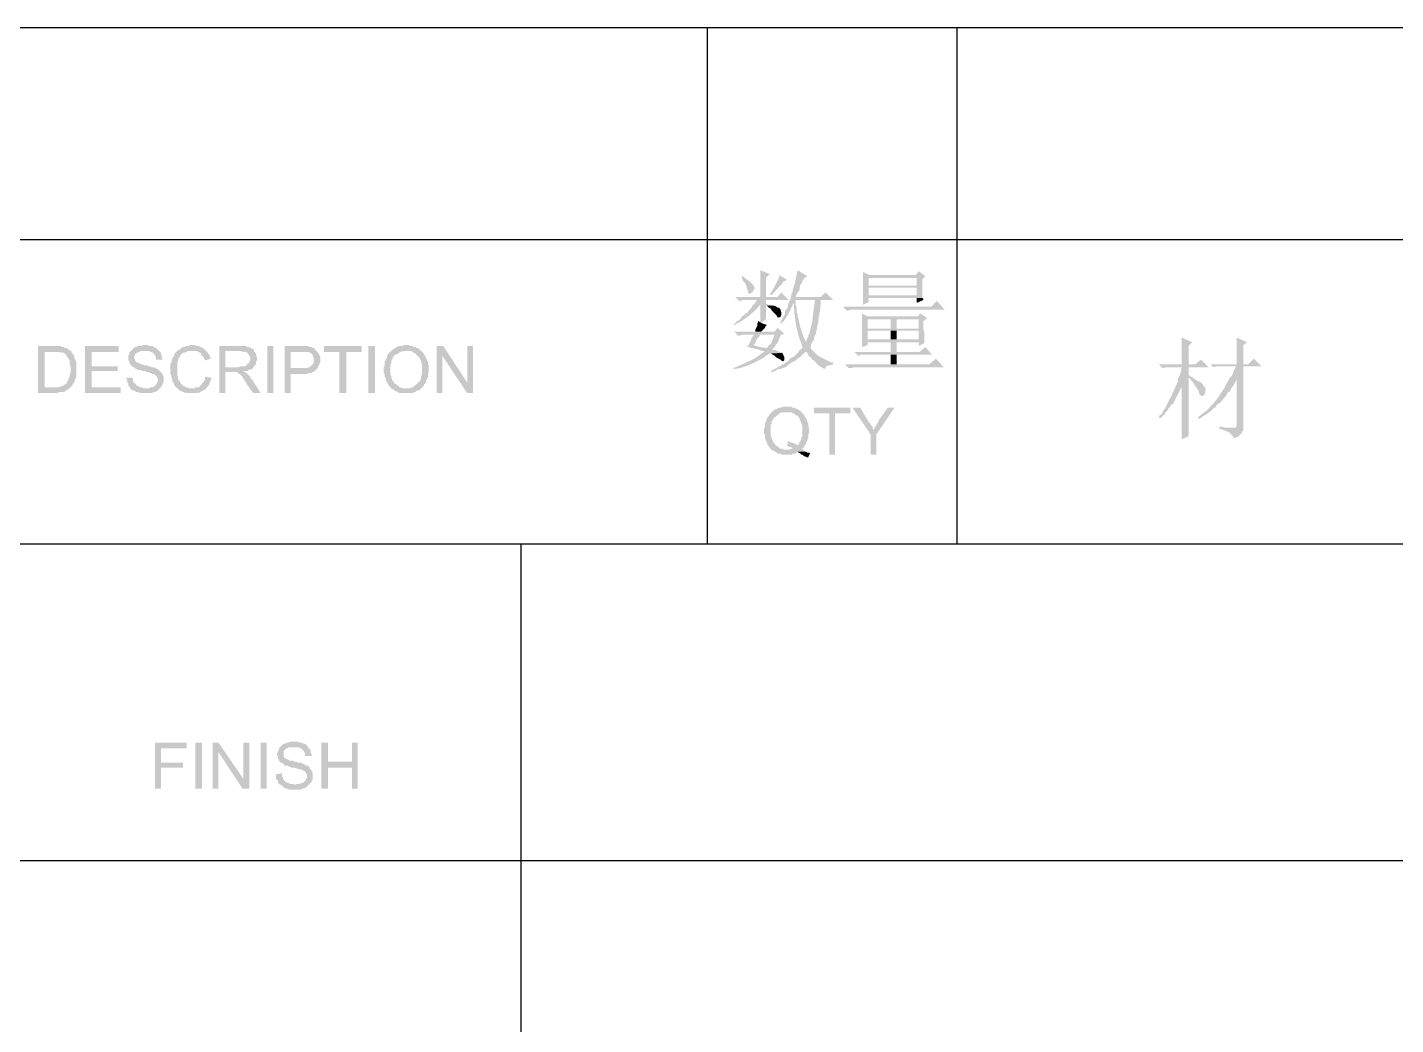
# Model space of a CAD drawing. Extents: x -5608 to -3197, y -2048 to 96.
# Drawn here: x -3772.9 to -3684.9, y -1229.4 to -1165.2 of the extents above; entities that cross this region are included whole.
import ezdxf

# ---------------------------------------------------------------- set-up
doc = ezdxf.new("R2010")
doc.units = 0
doc.header["$LTSCALE"] = 25.4
doc.header["$MEASUREMENT"] = 0
doc.layers.add('7文字层', color=3, linetype='CONTINUOUS')

msp = doc.modelspace()

# ---------------------------------------------------------------- hatches: boundary and pattern name
at = {"layer": '7文字层'}
h = msp.add_hatch(color=3, dxfattribs=at)
h.dxf.hatch_style = 2
h.paths.add_polyline_path([(-3726.868, -1181.24), (-3726.991, -1181.302), (-3726.929, -1181.363), (-3726.868, -1181.549), (-3726.744, -1181.672), (-3726.62, -1181.919), (-3726.62, -1182.043), (-3726.559, -1182.166), (-3726.559, -1182.228), (-3726.497, -1182.352), (-3726.435, -1182.413), (-3726.373, -1182.352), (-3726.25, -1182.29), (-3726.126, -1182.043), (-3726.126, -1181.919), (-3726.4, -1181.611), (-3726.744, -1181.363)])
h = msp.add_hatch(color=3, dxfattribs=at)
h.dxf.hatch_style = 2
h.paths.add_polyline_path([(-3725.756, -1180.869), (-3725.756, -1182.599), (-3725.385, -1182.599), (-3725.385, -1181.363), (-3725.138, -1181.116)])
h = msp.add_hatch(color=3, dxfattribs=at)
h.dxf.hatch_style = 2
h.paths.add_polyline_path([(-3724.521, -1181.178), (-3724.521, -1181.302), (-3724.706, -1181.672), (-3724.806, -1181.876), (-3724.901, -1182.051), (-3725.007, -1182.222), (-3725.138, -1182.413), (-3725.015, -1182.475), (-3724.769, -1182.194), (-3724.521, -1181.919), (-3724.401, -1181.805), (-3724.338, -1181.729), (-3724.311, -1181.681), (-3724.301, -1181.65), (-3724.25, -1181.597), (-3724.17, -1181.555), (-3724.027, -1181.487)])
h = msp.add_hatch(color=3, dxfattribs=at)
h.dxf.hatch_style = 2
h.paths.add_polyline_path([(-3723.347, -1180.869), (-3723.444, -1181.299), (-3723.533, -1181.734), (-3723.656, -1182.104), (-3723.656, -1182.228), (-3723.718, -1182.352), (-3723.78, -1182.537), (-3723.78, -1182.66), (-3723.471, -1182.599), (-3723.409, -1182.413), (-3723.285, -1182.228), (-3723.224, -1182.104), (-3723.224, -1181.981), (-3723.162, -1181.796), (-3723.1, -1181.734), (-3723.038, -1181.61), (-3723.038, -1181.549), (-3722.977, -1181.487), (-3722.915, -1181.363), (-3722.791, -1181.302), (-3722.73, -1181.24)])
h = msp.add_hatch(color=3, dxfattribs=at)
h.dxf.hatch_style = 2
h.paths.add_polyline_path([(-3719.148, -1180.993), (-3719.148, -1181.302), (-3715.689, -1181.363), (-3715.689, -1181.857), (-3718.777, -1181.857), (-3719.148, -1181.919), (-3719.148, -1183.093), (-3718.777, -1182.907), (-3718.777, -1182.66), (-3715.318, -1182.66), (-3715.318, -1182.537), (-3718.777, -1182.475), (-3718.777, -1181.981), (-3715.318, -1181.981), (-3715.318, -1181.425), (-3715.133, -1181.24), (-3718.715, -1181.178)])
h = msp.add_hatch(color=3, dxfattribs=at)
h.dxf.hatch_style = 2
h.paths.add_polyline_path([(-3719.148, -1181.302), (-3719.148, -1181.919), (-3718.777, -1181.857), (-3718.777, -1181.363), (-3715.689, -1181.363)])
h = msp.add_hatch(color=3, dxfattribs=at)
h.dxf.hatch_style = 2
h.paths.add_polyline_path([(-3715.566, -1180.931), (-3715.751, -1181.178), (-3718.715, -1181.178), (-3715.133, -1181.24)])
h = msp.add_hatch(color=3, dxfattribs=at)
h.dxf.hatch_style = 2
h.paths.add_polyline_path([(-3724.397, -1182.29), (-3724.644, -1182.599), (-3727.362, -1182.599), (-3727.115, -1182.846), (-3727.053, -1182.846), (-3726.868, -1182.784), (-3726.744, -1182.784), (-3723.903, -1182.784)])
h = msp.add_hatch(color=3, dxfattribs=at)
h.dxf.hatch_style = 2
h.paths.add_polyline_path([(-3721.556, -1182.29), (-3721.865, -1182.599), (-3723.471, -1182.599), (-3723.78, -1182.66), (-3723.903, -1182.907), (-3723.965, -1183.093), (-3723.965, -1183.216), (-3724.027, -1183.34), (-3724.088, -1183.401), (-3724.15, -1183.525), (-3724.15, -1183.648), (-3724.212, -1183.772), (-3724.306, -1183.926), (-3724.354, -1184.006), (-3724.393, -1184.092), (-3724.459, -1184.266), (-3724.397, -1184.328), (-3724.397, -1184.266), (-3724.279, -1184.183), (-3724.165, -1184.05), (-3724.054, -1183.88), (-3723.949, -1183.687), (-3723.849, -1183.485), (-3723.757, -1183.289), (-3723.671, -1183.112), (-3723.594, -1182.969), (-3723.471, -1182.969), (-3723.471, -1182.784), (-3721.062, -1182.784)])
h = msp.add_hatch(color=3, dxfattribs=at)
h.dxf.hatch_style = 2
h.paths.add_polyline_path([(-3715.318, -1181.981), (-3715.689, -1181.981), (-3715.689, -1182.475), (-3718.777, -1182.475), (-3715.318, -1182.537), (-3715.318, -1182.166)])
h = msp.add_hatch(color=3, dxfattribs=at)
h.dxf.hatch_style = 2
h.paths.add_polyline_path([(-3725.385, -1182.784), (-3725.941, -1182.784), (-3726.003, -1182.846), (-3726.065, -1182.969), (-3726.25, -1183.154), (-3726.312, -1183.278), (-3726.497, -1183.463), (-3726.559, -1183.587), (-3726.682, -1183.648), (-3726.806, -1183.772), (-3726.929, -1183.834), (-3726.991, -1183.957), (-3727.115, -1184.081), (-3727.238, -1184.143), (-3727.362, -1184.266), (-3727.485, -1184.328), (-3727.423, -1184.39), (-3726.972, -1184.151), (-3726.506, -1183.827), (-3726.081, -1183.46), (-3725.756, -1183.093), (-3725.2, -1183.093), (-3725.385, -1183.031)])
h = msp.add_hatch(color=3, dxfattribs=at)
h.dxf.hatch_style = 2
h.paths.add_polyline_path([(-3725.2, -1183.093), (-3725.756, -1183.093), (-3725.756, -1184.204), (-3725.694, -1184.266), (-3725.385, -1184.019), (-3725.385, -1183.154), (-3724.829, -1183.154), (-3725.015, -1183.093)])
h = msp.add_hatch(color=3, dxfattribs=at)
h.dxf.hatch_style = 2
h.paths.add_polyline_path([(-3724.829, -1183.154), (-3725.385, -1183.154), (-3725.324, -1183.154), (-3725.2, -1183.278), (-3725.076, -1183.34), (-3725.015, -1183.463), (-3724.706, -1183.772), (-3724.644, -1183.896), (-3724.459, -1183.896), (-3724.395, -1183.743), (-3724.396, -1183.582), (-3724.444, -1183.423), (-3724.521, -1183.278), (-3724.644, -1183.278), (-3724.706, -1183.216)])
h = msp.add_hatch(color=3, dxfattribs=at)
h.dxf.hatch_style = 2
h.paths.add_polyline_path([(-3723.471, -1182.969), (-3723.594, -1182.969), (-3723.554, -1183.691), (-3723.444, -1184.42), (-3723.271, -1185.133), (-3723.038, -1185.81), (-3723.1, -1185.934), (-3723.224, -1185.995), (-3723.285, -1186.119), (-3723.409, -1186.242), (-3723.515, -1186.358), (-3723.604, -1186.431), (-3723.678, -1186.473), (-3723.74, -1186.498), (-3723.791, -1186.517), (-3723.834, -1186.545), (-3723.87, -1186.593), (-3723.903, -1186.675), (-3724.173, -1186.85), (-3724.481, -1187.037), (-3724.794, -1187.212), (-3725.076, -1187.354), (-3725.015, -1187.416), (-3724.953, -1187.416), (-3724.582, -1187.231), (-3724.459, -1187.231), (-3724.335, -1187.169), (-3724.15, -1187.107), (-3724.027, -1187.045), (-3723.903, -1186.922), (-3723.78, -1186.86), (-3723.718, -1186.798), (-3723.471, -1186.675), (-3723.347, -1186.551), (-3723.224, -1186.489), (-3722.915, -1186.181), (-3722.791, -1186.119), (-3722.359, -1186.057), (-3722.483, -1185.934), (-3722.544, -1185.81), (-3722.483, -1185.748), (-3722.483, -1185.625), (-3722.421, -1185.501), (-3722.791, -1185.501), (-3722.934, -1185.246), (-3723.036, -1184.966), (-3723.123, -1184.676), (-3723.224, -1184.39), (-3723.224, -1184.266), (-3723.285, -1184.143), (-3723.285, -1184.019), (-3723.347, -1183.834), (-3723.347, -1183.71), (-3723.409, -1183.587), (-3723.409, -1183.278), (-3723.471, -1183.093)])
h = msp.add_hatch(color=3, dxfattribs=at)
h.dxf.hatch_style = 2
h.paths.add_polyline_path([(-3721.865, -1182.784), (-3722.236, -1182.784), (-3722.421, -1184.266), (-3722.507, -1184.61), (-3722.606, -1184.945), (-3722.668, -1185.069), (-3722.668, -1185.192), (-3722.73, -1185.254), (-3722.791, -1185.378), (-3722.791, -1185.501), (-3722.421, -1185.501), (-3722.359, -1185.44), (-3722.297, -1185.316), (-3722.297, -1185.192), (-3722.174, -1184.945), (-3722.174, -1184.822), (-3722.112, -1184.698), (-3722.112, -1184.575), (-3722.017, -1184.21), (-3721.989, -1183.834), (-3721.892, -1183.407), (-3721.865, -1182.969)])
h = msp.add_hatch(color=3, dxfattribs=at)
h.dxf.hatch_style = 2
h.paths.add_polyline_path([(-3714.392, -1182.846), (-3714.763, -1183.216), (-3720.445, -1183.216), (-3720.197, -1183.463), (-3720.074, -1183.463), (-3719.95, -1183.401), (-3713.898, -1183.401)])
h = msp.add_hatch(color=3, dxfattribs=at)
h.dxf.hatch_style = 2
h.paths.add_polyline_path([(-3715.318, -1182.66), (-3715.689, -1182.66), (-3715.689, -1182.969), (-3715.257, -1182.784), (-3715.257, -1182.722)])
h = msp.add_hatch(color=3, dxfattribs=at)
h.dxf.hatch_style = 2
h.paths.add_polyline_path([(-3725.879, -1184.143), (-3725.941, -1184.328), (-3725.941, -1184.451), (-3726.065, -1184.698), (-3726.065, -1184.822), (-3725.694, -1184.822), (-3725.447, -1184.575), (-3725.385, -1184.451), (-3725.324, -1184.39), (-3725.694, -1184.266), (-3725.756, -1184.204)])
h = msp.add_hatch(color=3, dxfattribs=at)
h.dxf.hatch_style = 2
h.paths.add_polyline_path([(-3719.209, -1183.648), (-3719.209, -1183.957), (-3717.357, -1184.019), (-3715.566, -1184.019), (-3715.566, -1184.637), (-3716.986, -1184.637), (-3715.257, -1184.698), (-3715.257, -1184.143), (-3715.01, -1183.957), (-3718.839, -1183.834)])
h = msp.add_hatch(color=3, dxfattribs=at)
h.dxf.hatch_style = 2
h.paths.add_polyline_path([(-3719.209, -1183.957), (-3719.209, -1184.698), (-3715.566, -1184.76), (-3715.566, -1185.316), (-3718.839, -1185.316), (-3715.195, -1185.378), (-3715.195, -1184.884), (-3715.257, -1184.698), (-3716.986, -1184.637), (-3718.839, -1184.637), (-3718.839, -1184.019), (-3717.357, -1184.019)])
h = msp.add_hatch(color=3, dxfattribs=at)
h.dxf.hatch_style = 2
h.paths.add_polyline_path([(-3715.442, -1183.648), (-3715.627, -1183.834), (-3718.839, -1183.834), (-3715.01, -1183.957)])
h = msp.add_hatch(color=3, dxfattribs=at)
h.dxf.hatch_style = 2
h.paths.add_polyline_path([(-3717.357, -1184.019), (-3717.357, -1184.637), (-3718.839, -1184.637), (-3716.986, -1184.637), (-3716.986, -1184.019), (-3715.566, -1184.019)])
h = msp.add_hatch(color=3, dxfattribs=at)
h.dxf.hatch_style = 2
h.paths.add_polyline_path([(-3724.212, -1184.945), (-3724.829, -1185.007), (-3724.891, -1185.192), (-3724.953, -1185.316), (-3725.015, -1185.501), (-3725.076, -1185.625), (-3725.2, -1185.687), (-3725.262, -1185.81), (-3725.324, -1185.872), (-3726.065, -1185.934), (-3725.941, -1185.934), (-3725.818, -1185.995), (-3725.632, -1186.057), (-3725.509, -1186.057), (-3725.509, -1186.119), (-3725.719, -1186.267), (-3725.923, -1186.421), (-3726.136, -1186.564), (-3726.373, -1186.675), (-3726.926, -1186.931), (-3727.485, -1187.169), (-3727.485, -1187.231), (-3727.213, -1187.193), (-3726.857, -1187.1), (-3726.505, -1186.981), (-3726.25, -1186.86), (-3725.632, -1186.551), (-3725.509, -1186.489), (-3725.385, -1186.366), (-3725.262, -1186.304), (-3725.2, -1186.242), (-3724.335, -1186.181), (-3724.397, -1186.181), (-3724.644, -1186.057), (-3724.768, -1185.995), (-3724.953, -1185.995), (-3724.953, -1185.934), (-3724.829, -1185.81), (-3724.768, -1185.687), (-3724.644, -1185.563), (-3724.582, -1185.44), (-3724.459, -1185.069)])
h = msp.add_hatch(color=3, dxfattribs=at)
h.dxf.hatch_style = 2
h.paths.add_polyline_path([(-3724.644, -1184.575), (-3724.829, -1184.822), (-3727.423, -1184.822), (-3727.176, -1185.069), (-3727.053, -1185.069), (-3726.929, -1185.007), (-3726.682, -1185.007), (-3726.062, -1185.006), (-3725.438, -1185.015), (-3724.819, -1185.005), (-3724.212, -1184.945)])
h = msp.add_hatch(color=3, dxfattribs=at)
h.dxf.hatch_style = 2
h.paths.add_polyline_path([(-3725.756, -1185.007), (-3726.126, -1185.007), (-3726.188, -1185.069), (-3726.312, -1185.254), (-3726.373, -1185.44), (-3726.497, -1185.687), (-3726.62, -1185.81), (-3726.497, -1185.81), (-3726.312, -1185.872), (-3726.188, -1185.872), (-3726.065, -1185.934), (-3725.324, -1185.872), (-3725.763, -1185.809), (-3726.188, -1185.687), (-3726.126, -1185.625), (-3725.941, -1185.254), (-3725.818, -1185.131)])
h = msp.add_hatch(color=3, dxfattribs=at)
h.dxf.hatch_style = 2
h.paths.add_polyline_path([(-3719.209, -1184.698), (-3719.209, -1185.81), (-3718.839, -1185.687), (-3718.839, -1185.501), (-3717.357, -1185.501), (-3715.195, -1185.44), (-3715.195, -1185.378), (-3718.839, -1185.316), (-3718.839, -1184.76), (-3715.566, -1184.76)])
h = msp.add_hatch(color=3, dxfattribs=at)
h.dxf.hatch_style = 2
h.paths.add_polyline_path([(-3716.986, -1185.316), (-3716.986, -1184.76), (-3717.357, -1184.76), (-3717.357, -1185.316)])
h = msp.add_hatch(color=3, dxfattribs=at)
h.dxf.hatch_style = 2
h.paths.add_polyline_path([(-3771.149, -1185.748), (-3772.199, -1185.748), (-3772.199, -1188.775), (-3770.964, -1188.775), (-3770.84, -1188.713), (-3770.593, -1188.713), (-3770.47, -1188.651), (-3770.408, -1188.651), (-3770.284, -1188.527), (-3770.223, -1188.527), (-3770.099, -1188.404), (-3771.767, -1188.404), (-3771.767, -1186.119), (-3771.149, -1186.119), (-3770.099, -1186.057), (-3770.161, -1185.995), (-3770.223, -1185.995), (-3770.346, -1185.872), (-3770.47, -1185.872), (-3770.531, -1185.81), (-3770.655, -1185.81), (-3770.717, -1185.748), (-3771.026, -1185.748)])
h = msp.add_hatch(color=3, dxfattribs=at)
h.dxf.hatch_style = 2
h.paths.add_polyline_path([(-3767.011, -1185.748), (-3769.173, -1185.748), (-3769.173, -1188.775), (-3766.888, -1188.775), (-3766.888, -1188.404), (-3768.74, -1188.404), (-3768.74, -1187.354), (-3767.073, -1187.354), (-3767.073, -1187.045), (-3768.74, -1187.045), (-3768.74, -1186.119), (-3767.011, -1186.119)])
h = msp.add_hatch(color=3, dxfattribs=at)
h.dxf.hatch_style = 2
h.paths.add_polyline_path([(-3765.344, -1185.687), (-3765.467, -1185.687), (-3765.591, -1185.748), (-3765.776, -1185.748), (-3765.9, -1185.81), (-3765.961, -1185.81), (-3766.332, -1186.181), (-3766.332, -1186.304), (-3766.394, -1186.366), (-3766.394, -1186.675), (-3766.332, -1186.736), (-3766.332, -1186.798), (-3766.27, -1186.922), (-3766.085, -1187.107), (-3766.023, -1187.107), (-3765.9, -1187.231), (-3765.838, -1187.231), (-3765.776, -1187.292), (-3765.591, -1187.292), (-3765.467, -1187.354), (-3765.282, -1187.354), (-3765.22, -1187.416), (-3765.097, -1187.416), (-3765.035, -1187.478), (-3764.911, -1187.478), (-3764.85, -1187.539), (-3764.788, -1187.539), (-3764.664, -1187.601), (-3764.541, -1187.725), (-3764.541, -1187.786), (-3764.479, -1187.848), (-3764.479, -1188.033), (-3764.541, -1188.095), (-3764.603, -1188.219), (-3764.726, -1188.342), (-3764.85, -1188.404), (-3764.973, -1188.404), (-3765.035, -1188.466), (-3766.27, -1188.466), (-3766.147, -1188.589), (-3766.023, -1188.589), (-3765.9, -1188.713), (-3765.714, -1188.713), (-3765.652, -1188.775), (-3764.85, -1188.775), (-3764.788, -1188.713), (-3764.664, -1188.713), (-3764.603, -1188.651), (-3764.541, -1188.651), (-3764.426, -1188.537), (-3764.312, -1188.422), (-3764.219, -1188.298), (-3764.17, -1188.157), (-3764.108, -1188.095), (-3764.108, -1187.725), (-3764.17, -1187.601), (-3764.17, -1187.539), (-3764.479, -1187.231), (-3764.541, -1187.231), (-3764.603, -1187.169), (-3764.664, -1187.169), (-3764.726, -1187.107), (-3764.911, -1187.107), (-3764.973, -1187.045), (-3765.097, -1187.045), (-3765.158, -1186.983), (-3765.344, -1186.983), (-3765.467, -1186.922), (-3765.591, -1186.922), (-3765.652, -1186.86), (-3765.714, -1186.86), (-3765.776, -1186.798), (-3765.9, -1186.798), (-3765.9, -1186.736), (-3765.961, -1186.675), (-3765.961, -1186.613), (-3766.023, -1186.489), (-3766.023, -1186.428), (-3765.961, -1186.366), (-3765.961, -1186.304), (-3765.838, -1186.181), (-3765.776, -1186.181), (-3765.714, -1186.119), (-3765.652, -1186.119), (-3765.591, -1186.057), (-3764.417, -1186.057), (-3764.507, -1185.961), (-3764.566, -1185.905), (-3764.602, -1185.88), (-3764.64, -1185.874), (-3764.683, -1185.854), (-3764.726, -1185.81), (-3764.85, -1185.748), (-3765.035, -1185.748), (-3765.158, -1185.687), (-3765.22, -1185.687)])
h = msp.add_hatch(color=3, dxfattribs=at)
h.dxf.hatch_style = 2
h.paths.add_polyline_path([(-3762.256, -1185.687), (-3762.441, -1185.687), (-3762.503, -1185.748), (-3762.688, -1185.748), (-3762.75, -1185.81), (-3762.873, -1185.81), (-3762.935, -1185.872), (-3762.997, -1185.872), (-3763.12, -1185.995), (-3763.182, -1185.995), (-3763.429, -1186.242), (-3763.429, -1186.366), (-3763.579, -1186.559), (-3763.614, -1186.798), (-3763.676, -1186.86), (-3763.676, -1187.539), (-3763.614, -1187.663), (-3763.614, -1187.786), (-3763.553, -1187.91), (-3763.553, -1188.033), (-3763.491, -1188.095), (-3763.429, -1188.219), (-3763.429, -1188.28), (-3763.182, -1188.527), (-3762.317, -1188.466), (-3762.503, -1188.466), (-3762.565, -1188.404), (-3762.688, -1188.404), (-3762.75, -1188.342), (-3762.812, -1188.342), (-3763.059, -1188.095), (-3763.059, -1188.033), (-3763.182, -1187.91), (-3763.182, -1187.725), (-3763.244, -1187.663), (-3763.244, -1187.169), (-3763.244, -1186.798), (-3763.182, -1186.736), (-3763.182, -1186.613), (-3763.12, -1186.489), (-3763.059, -1186.428), (-3763.059, -1186.366), (-3762.873, -1186.181), (-3762.75, -1186.181), (-3762.688, -1186.119), (-3762.626, -1186.119), (-3762.565, -1186.057), (-3761.391, -1186.057), (-3761.481, -1185.961), (-3761.539, -1185.905), (-3761.576, -1185.88), (-3761.613, -1185.874), (-3761.656, -1185.854), (-3761.7, -1185.81), (-3761.762, -1185.81), (-3761.823, -1185.748), (-3762.009, -1185.748), (-3762.07, -1185.687), (-3762.194, -1185.687)])
h = msp.add_hatch(color=3, dxfattribs=at)
h.dxf.hatch_style = 2
h.paths.add_polyline_path([(-3759.229, -1185.748), (-3760.526, -1185.748), (-3760.526, -1188.775), (-3760.156, -1188.775), (-3760.156, -1187.416), (-3758.982, -1187.416), (-3758.921, -1187.354), (-3758.735, -1187.354), (-3758.674, -1187.292), (-3758.612, -1187.292), (-3758.488, -1187.231), (-3758.427, -1187.231), (-3758.365, -1187.169), (-3758.365, -1187.107), (-3758.303, -1187.107), (-3760.156, -1187.107), (-3760.156, -1186.057), (-3759.168, -1186.057), (-3758.303, -1185.995), (-3758.365, -1185.934), (-3758.427, -1185.934), (-3758.488, -1185.872), (-3758.612, -1185.81), (-3758.735, -1185.81), (-3758.797, -1185.748), (-3759.106, -1185.748)])
h = msp.add_hatch(color=3, dxfattribs=at)
h.dxf.hatch_style = 2
h.paths.add_polyline_path([(-3758.303, -1185.995), (-3759.168, -1186.057), (-3759.075, -1186.107), (-3758.997, -1186.123), (-3758.93, -1186.12), (-3758.869, -1186.115), (-3758.811, -1186.121), (-3758.751, -1186.155), (-3758.686, -1186.232), (-3758.612, -1186.366), (-3758.55, -1186.428), (-3758.55, -1186.675), (-3758.612, -1186.736), (-3758.612, -1186.86), (-3758.674, -1186.86), (-3758.859, -1187.045), (-3759.168, -1187.045), (-3759.291, -1187.107), (-3760.156, -1187.107), (-3758.303, -1187.107), (-3758.303, -1187.045), (-3758.18, -1186.922), (-3758.18, -1186.736), (-3758.118, -1186.675), (-3758.118, -1186.428), (-3758.18, -1186.366), (-3758.18, -1186.242), (-3758.241, -1186.181), (-3758.241, -1186.119), (-3758.303, -1186.119)])
h = msp.add_hatch(color=3, dxfattribs=at)
h.dxf.hatch_style = 2
h.paths.add_polyline_path([(-3757.068, -1188.775), (-3757.068, -1185.748), (-3757.438, -1185.748), (-3757.438, -1188.775)])
h = msp.add_hatch(color=3, dxfattribs=at)
h.dxf.hatch_style = 2
h.paths.add_polyline_path([(-3755.215, -1185.748), (-3756.327, -1185.748), (-3756.327, -1188.775), (-3755.956, -1188.775), (-3755.956, -1187.539), (-3754.906, -1187.539), (-3754.845, -1187.478), (-3754.598, -1187.478), (-3754.536, -1187.416), (-3754.474, -1187.416), (-3754.35, -1187.292), (-3754.289, -1187.292), (-3754.289, -1187.231), (-3755.956, -1187.169), (-3755.956, -1186.119), (-3754.227, -1186.119), (-3754.412, -1185.934), (-3754.412, -1185.872), (-3754.536, -1185.872), (-3754.598, -1185.81), (-3754.783, -1185.81), (-3754.783, -1185.748), (-3755.092, -1185.748)])
h = msp.add_hatch(color=3, dxfattribs=at)
h.dxf.hatch_style = 2
h.paths.add_polyline_path([(-3751.386, -1185.748), (-3753.795, -1185.748), (-3753.795, -1186.119), (-3752.807, -1186.119), (-3752.807, -1188.775), (-3752.374, -1188.775), (-3752.374, -1186.119), (-3751.386, -1186.119)])
h = msp.add_hatch(color=3, dxfattribs=at)
h.dxf.hatch_style = 2
h.paths.add_polyline_path([(-3750.521, -1188.775), (-3750.521, -1185.748), (-3750.954, -1185.748), (-3750.954, -1188.775)])
h = msp.add_hatch(color=3, dxfattribs=at)
h.dxf.hatch_style = 2
h.paths.add_polyline_path([(-3749.41, -1185.995), (-3749.471, -1186.057), (-3749.533, -1186.119), (-3749.595, -1186.119), (-3749.595, -1186.181), (-3749.719, -1186.304), (-3749.719, -1186.366), (-3749.78, -1186.489), (-3749.78, -1186.551), (-3749.842, -1186.613), (-3749.842, -1186.675), (-3749.904, -1186.736), (-3749.904, -1186.983), (-3749.966, -1187.107), (-3749.966, -1187.478), (-3749.904, -1187.539), (-3749.904, -1187.725), (-3749.842, -1187.786), (-3749.842, -1187.91), (-3749.78, -1187.972), (-3749.78, -1188.033), (-3749.719, -1188.157), (-3749.657, -1188.219), (-3749.657, -1188.28), (-3749.41, -1188.527), (-3749.348, -1188.527), (-3749.224, -1188.651), (-3749.163, -1188.651), (-3749.029, -1188.735), (-3748.899, -1188.77), (-3748.762, -1188.777), (-3748.607, -1188.775), (-3748.113, -1188.775), (-3747.989, -1188.713), (-3747.928, -1188.713), (-3747.804, -1188.589), (-3747.68, -1188.589), (-3747.557, -1188.466), (-3748.792, -1188.466), (-3748.854, -1188.404), (-3748.916, -1188.404), (-3749.039, -1188.28), (-3749.101, -1188.28), (-3749.224, -1188.157), (-3749.286, -1188.157), (-3749.286, -1188.095), (-3749.41, -1187.972), (-3749.41, -1187.91), (-3749.471, -1187.786), (-3749.471, -1187.663), (-3749.533, -1187.601), (-3749.533, -1186.922), (-3749.471, -1186.86), (-3749.471, -1186.675), (-3749.41, -1186.613), (-3749.41, -1186.551), (-3749.348, -1186.489), (-3749.348, -1186.428), (-3749.224, -1186.304), (-3749.163, -1186.304), (-3748.857, -1186.104), (-3748.483, -1186.057)])
h = msp.add_hatch(color=3, dxfattribs=at)
h.dxf.hatch_style = 2
h.paths.add_polyline_path([(-3748.483, -1185.687), (-3748.666, -1185.69), (-3748.729, -1185.716), (-3748.777, -1185.743), (-3748.916, -1185.748), (-3749.039, -1185.748), (-3749.101, -1185.81), (-3749.163, -1185.81), (-3749.286, -1185.934), (-3749.348, -1185.934), (-3749.41, -1185.995), (-3748.793, -1186.052), (-3748.175, -1186.057), (-3748.095, -1186.14), (-3748.052, -1186.177), (-3748.02, -1186.179), (-3747.973, -1186.198), (-3747.91, -1186.255), (-3747.804, -1186.366), (-3747.708, -1186.455), (-3747.652, -1186.514), (-3747.627, -1186.551), (-3747.622, -1186.588), (-3747.601, -1186.631), (-3747.557, -1186.675), (-3747.558, -1186.758), (-3747.551, -1186.811), (-3747.538, -1186.844), (-3747.507, -1186.904), (-3747.495, -1186.956), (-3747.49, -1187.04), (-3747.495, -1187.169), (-3747.495, -1187.601), (-3747.557, -1187.663), (-3747.557, -1187.848), (-3747.619, -1187.91), (-3747.619, -1187.972), (-3747.68, -1188.033), (-3747.865, -1188.221), (-3748.063, -1188.369), (-3748.286, -1188.458), (-3748.545, -1188.466), (-3747.557, -1188.466), (-3747.372, -1188.28), (-3747.372, -1188.219), (-3747.248, -1188.095), (-3747.248, -1187.972), (-3747.186, -1187.91), (-3747.186, -1187.848), (-3747.125, -1187.786), (-3747.125, -1187.539), (-3747.063, -1187.416), (-3747.063, -1186.983), (-3747.125, -1186.922), (-3747.125, -1186.736), (-3747.186, -1186.675), (-3747.186, -1186.613), (-3747.248, -1186.551), (-3747.248, -1186.428), (-3747.331, -1186.348), (-3747.368, -1186.305), (-3747.371, -1186.273), (-3747.389, -1186.226), (-3747.446, -1186.163), (-3747.557, -1186.057), (-3747.742, -1185.872), (-3747.866, -1185.872), (-3747.928, -1185.81), (-3747.989, -1185.81), (-3748.113, -1185.748), (-3748.236, -1185.748), (-3748.36, -1185.687), (-3748.422, -1185.687)])
h = msp.add_hatch(color=3, dxfattribs=at)
h.dxf.hatch_style = 2
h.paths.add_polyline_path([(-3746.136, -1185.748), (-3746.569, -1185.748), (-3746.569, -1188.775), (-3746.198, -1188.775), (-3746.198, -1186.366)])
h = msp.add_hatch(color=3, dxfattribs=at)
h.dxf.hatch_style = 2
h.paths.add_polyline_path([(-3746.136, -1185.748), (-3746.198, -1186.366), (-3744.592, -1188.775), (-3744.592, -1188.095)])
h = msp.add_hatch(color=3, dxfattribs=at)
h.dxf.hatch_style = 2
h.paths.add_polyline_path([(-3744.222, -1188.775), (-3744.222, -1185.748), (-3744.592, -1185.748), (-3744.592, -1188.775)])
h = msp.add_hatch(color=3, dxfattribs=at)
h.dxf.hatch_style = 2
h.paths.add_polyline_path([(-3715.133, -1185.81), (-3715.504, -1186.119), (-3719.703, -1186.119), (-3719.456, -1186.366), (-3719.395, -1186.366), (-3719.271, -1186.304), (-3719.086, -1186.304), (-3714.701, -1186.304)])
h = msp.add_hatch(color=3, dxfattribs=at)
h.dxf.hatch_style = 2
h.paths.add_polyline_path([(-3715.195, -1185.44), (-3717.357, -1185.501), (-3715.566, -1185.501), (-3715.566, -1185.748), (-3715.195, -1185.563)])
h = msp.add_hatch(color=3, dxfattribs=at)
h.dxf.hatch_style = 2
h.paths.add_polyline_path([(-3717.357, -1185.501), (-3717.357, -1186.119), (-3716.986, -1186.119), (-3716.986, -1185.501), (-3715.566, -1185.501)])
h = msp.add_hatch(color=3, dxfattribs=at)
h.dxf.hatch_style = 2
h.paths.add_polyline_path([(-3698.643, -1185.192), (-3698.643, -1186.922), (-3698.211, -1186.922), (-3698.211, -1185.748), (-3697.964, -1185.501)])
h = msp.add_hatch(color=3, dxfattribs=at)
h.dxf.hatch_style = 2
h.paths.add_polyline_path([(-3695.123, -1185.192), (-3695.123, -1186.922), (-3694.691, -1186.922), (-3694.691, -1185.687), (-3694.444, -1185.501)])
h = msp.add_hatch(color=3, dxfattribs=at)
h.dxf.hatch_style = 2
h.paths.add_polyline_path([(-3770.099, -1186.057), (-3771.149, -1186.119), (-3770.779, -1186.119), (-3770.717, -1186.181), (-3770.531, -1186.181), (-3770.346, -1186.366), (-3770.346, -1186.428), (-3770.223, -1186.551), (-3770.223, -1186.613), (-3770.161, -1186.675), (-3770.161, -1186.798), (-3770.162, -1186.889), (-3770.155, -1186.941), (-3770.142, -1186.971), (-3770.111, -1187.02), (-3770.1, -1187.07), (-3770.095, -1187.156), (-3770.099, -1187.292), (-3770.101, -1187.468), (-3770.128, -1187.533), (-3770.156, -1187.586), (-3770.161, -1187.725), (-3770.223, -1187.786), (-3770.223, -1187.91), (-3770.284, -1187.972), (-3770.346, -1188.095), (-3770.346, -1188.157), (-3770.408, -1188.219), (-3770.47, -1188.219), (-3770.531, -1188.28), (-3770.593, -1188.28), (-3770.655, -1188.342), (-3770.779, -1188.342), (-3770.84, -1188.404), (-3771.767, -1188.404), (-3770.099, -1188.404), (-3769.976, -1188.28), (-3769.976, -1188.219), (-3769.852, -1188.095), (-3769.852, -1188.033), (-3769.765, -1187.818), (-3769.731, -1187.699), (-3769.727, -1187.577), (-3769.729, -1187.354), (-3769.729, -1186.736), (-3769.79, -1186.675), (-3769.79, -1186.613), (-3769.852, -1186.551), (-3769.852, -1186.428), (-3769.914, -1186.304), (-3770.037, -1186.181), (-3770.037, -1186.119)])
h = msp.add_hatch(color=3, dxfattribs=at)
h.dxf.hatch_style = 2
h.paths.add_polyline_path([(-3764.417, -1186.057), (-3765.282, -1186.057), (-3765.037, -1186.079), (-3764.803, -1186.186), (-3764.639, -1186.368), (-3764.603, -1186.613), (-3764.17, -1186.613), (-3764.232, -1186.489), (-3764.232, -1186.366), (-3764.294, -1186.242), (-3764.294, -1186.181), (-3764.356, -1186.119)])
h = msp.add_hatch(color=3, dxfattribs=at)
h.dxf.hatch_style = 2
h.paths.add_polyline_path([(-3761.391, -1186.057), (-3762.256, -1186.057), (-3761.99, -1186.069), (-3761.762, -1186.181), (-3761.7, -1186.242), (-3761.7, -1186.304), (-3761.515, -1186.489), (-3761.515, -1186.551), (-3761.453, -1186.675), (-3761.082, -1186.551), (-3761.18, -1186.318), (-3761.329, -1186.119)])
h = msp.add_hatch(color=3, dxfattribs=at)
h.dxf.hatch_style = 2
h.paths.add_polyline_path([(-3754.227, -1186.119), (-3755.153, -1186.119), (-3754.783, -1186.119), (-3754.721, -1186.181), (-3754.659, -1186.181), (-3754.536, -1186.304), (-3754.536, -1186.366), (-3754.474, -1186.489), (-3754.474, -1186.613), (-3754.471, -1186.796), (-3754.478, -1186.867), (-3754.529, -1186.918), (-3754.659, -1187.045), (-3754.721, -1187.107), (-3754.783, -1187.107), (-3754.906, -1187.169), (-3755.956, -1187.169), (-3754.289, -1187.231), (-3754.165, -1187.107), (-3754.165, -1187.045), (-3754.103, -1186.922), (-3754.103, -1186.86), (-3754.042, -1186.798), (-3754.041, -1186.645), (-3754.039, -1186.548), (-3754.038, -1186.492), (-3754.042, -1186.457), (-3754.054, -1186.426), (-3754.076, -1186.382), (-3754.112, -1186.306), (-3754.165, -1186.181)])
h = msp.add_hatch(color=3, dxfattribs=at)
h.dxf.hatch_style = 2
h.paths.add_polyline_path([(-3724.335, -1186.181), (-3725.2, -1186.242), (-3725.076, -1186.242), (-3724.829, -1186.366), (-3724.706, -1186.489), (-3724.459, -1186.613), (-3724.397, -1186.675), (-3724.274, -1186.736), (-3724.212, -1186.675), (-3724.212, -1186.428), (-3724.274, -1186.304)])
h = msp.add_hatch(color=3, dxfattribs=at)
h.dxf.hatch_style = 2
h.paths.add_polyline_path([(-3722.359, -1186.057), (-3722.791, -1186.119), (-3722.73, -1186.181), (-3722.606, -1186.428), (-3722.483, -1186.489), (-3722.421, -1186.613), (-3722.297, -1186.675), (-3721.997, -1186.997), (-3721.618, -1187.231), (-3721.556, -1187.169), (-3721.494, -1187.045), (-3721.371, -1186.983), (-3721.247, -1186.983), (-3721.062, -1186.922), (-3721.062, -1186.798), (-3721.186, -1186.798), (-3721.309, -1186.736), (-3721.68, -1186.551), (-3721.866, -1186.458), (-3721.983, -1186.404), (-3722.088, -1186.331), (-3722.236, -1186.181)])
h = msp.add_hatch(color=3, dxfattribs=at)
h.dxf.hatch_style = 2
h.paths.add_polyline_path([(-3714.454, -1186.551), (-3714.886, -1186.922), (-3720.321, -1186.922), (-3720.074, -1187.169), (-3719.889, -1187.169), (-3719.703, -1187.107), (-3713.96, -1187.107)])
h = msp.add_hatch(color=3, dxfattribs=at)
h.dxf.hatch_style = 2
h.paths.add_polyline_path([(-3716.986, -1186.922), (-3716.986, -1186.304), (-3717.357, -1186.304), (-3717.357, -1186.922)])
h = msp.add_hatch(color=3, dxfattribs=at)
h.dxf.hatch_style = 2
h.paths.add_polyline_path([(-3697.408, -1186.613), (-3697.779, -1186.922), (-3700.126, -1186.922), (-3699.879, -1187.169), (-3699.632, -1187.107), (-3696.914, -1187.107)])
h = msp.add_hatch(color=3, dxfattribs=at)
h.dxf.hatch_style = 2
h.paths.add_polyline_path([(-3694.011, -1186.551), (-3694.382, -1186.922), (-3696.791, -1186.922), (-3696.605, -1187.107), (-3696.358, -1187.045), (-3693.517, -1187.045)])
h = msp.add_hatch(color=3, dxfattribs=at)
h.dxf.hatch_style = 2
h.paths.add_polyline_path([(-3766.147, -1187.786), (-3766.517, -1187.786), (-3766.517, -1187.848), (-3766.455, -1187.972), (-3766.455, -1188.095), (-3766.394, -1188.157), (-3766.394, -1188.28), (-3766.27, -1188.404), (-3766.27, -1188.466), (-3765.22, -1188.466), (-3765.405, -1188.466), (-3765.467, -1188.404), (-3765.652, -1188.404), (-3765.714, -1188.342), (-3765.776, -1188.342), (-3765.918, -1188.199), (-3766.025, -1188.103), (-3766.085, -1188.004), (-3766.085, -1187.848)])
h = msp.add_hatch(color=3, dxfattribs=at)
h.dxf.hatch_style = 2
h.paths.add_polyline_path([(-3761.453, -1187.725), (-3761.461, -1187.893), (-3761.531, -1188.034), (-3761.639, -1188.16), (-3761.762, -1188.28), (-3761.823, -1188.342), (-3761.885, -1188.404), (-3762.07, -1188.404), (-3762.132, -1188.466), (-3762.317, -1188.466), (-3763.182, -1188.527), (-3763.12, -1188.589), (-3763.059, -1188.589), (-3762.997, -1188.651), (-3762.935, -1188.651), (-3762.873, -1188.713), (-3762.812, -1188.713), (-3762.688, -1188.775), (-3762.626, -1188.775), (-3761.885, -1188.775), (-3761.742, -1188.686), (-3761.606, -1188.627), (-3761.471, -1188.549), (-3761.329, -1188.404), (-3761.217, -1188.275), (-3761.15, -1188.123), (-3761.096, -1187.957), (-3761.021, -1187.786)])
h = msp.add_hatch(color=3, dxfattribs=at)
h.dxf.hatch_style = 2
h.paths.add_polyline_path([(-3758.982, -1187.416), (-3759.662, -1187.416), (-3759.415, -1187.416), (-3759.291, -1187.539), (-3759.229, -1187.539), (-3759.168, -1187.601), (-3759.044, -1187.725), (-3759.044, -1187.786), (-3758.921, -1187.91), (-3758.921, -1187.972), (-3758.859, -1188.033), (-3758.797, -1188.157), (-3758.365, -1188.775), (-3757.871, -1188.775), (-3758.427, -1187.91), (-3758.55, -1187.786), (-3758.55, -1187.725), (-3758.797, -1187.478), (-3758.921, -1187.416)])
h = msp.add_hatch(color=3, dxfattribs=at)
h.dxf.hatch_style = 2
h.paths.add_polyline_path([(-3698.829, -1187.725), (-3698.89, -1187.848), (-3698.89, -1188.033), (-3699.014, -1188.28), (-3698.643, -1188.404), (-3698.643, -1191.739), (-3698.211, -1191.554), (-3698.211, -1187.786)])
h = msp.add_hatch(color=3, dxfattribs=at)
h.dxf.hatch_style = 2
h.paths.add_polyline_path([(-3698.211, -1187.107), (-3698.643, -1187.107), (-3698.705, -1187.292), (-3698.705, -1187.416), (-3698.767, -1187.601), (-3698.829, -1187.725), (-3698.211, -1187.786), (-3698.088, -1187.848), (-3698.026, -1187.972), (-3697.902, -1188.095), (-3697.779, -1188.342), (-3697.655, -1188.466), (-3697.532, -1188.713), (-3697.532, -1188.775), (-3697.47, -1188.898), (-3697.346, -1188.96), (-3697.285, -1188.96), (-3697.161, -1188.836), (-3697.161, -1188.713), (-3697.099, -1188.527), (-3697.161, -1188.404), (-3697.223, -1188.342), (-3697.285, -1188.219), (-3697.408, -1188.095), (-3697.655, -1187.972), (-3697.779, -1187.91), (-3697.902, -1187.786), (-3698.026, -1187.725), (-3698.211, -1187.601)])
h = msp.add_hatch(color=3, dxfattribs=at)
h.dxf.hatch_style = 2
h.paths.add_polyline_path([(-3695.555, -1187.786), (-3695.939, -1188.494), (-3696.411, -1189.193), (-3696.964, -1189.822), (-3697.594, -1190.319), (-3697.532, -1190.442), (-3696.791, -1189.948), (-3696.605, -1189.763), (-3696.482, -1189.701), (-3696.42, -1189.577), (-3696.297, -1189.454), (-3696.173, -1189.392), (-3696.046, -1189.231), (-3695.905, -1189.076), (-3695.775, -1188.909), (-3695.679, -1188.713), (-3695.555, -1188.651), (-3695.432, -1188.404), (-3695.308, -1188.28), (-3695.123, -1187.91)])
h = msp.add_hatch(color=3, dxfattribs=at)
h.dxf.hatch_style = 2
h.paths.add_polyline_path([(-3694.691, -1187.045), (-3695.185, -1187.045), (-3695.185, -1187.107), (-3695.308, -1187.354), (-3695.37, -1187.539), (-3695.432, -1187.663), (-3695.555, -1187.786), (-3695.123, -1187.91), (-3695.123, -1190.874), (-3695.185, -1190.998), (-3695.432, -1190.998), (-3694.691, -1191.06)])
h = msp.add_hatch(color=3, dxfattribs=at)
h.dxf.hatch_style = 2
h.paths.add_polyline_path([(-3699.014, -1188.28), (-3699.244, -1188.807), (-3699.508, -1189.33), (-3699.755, -1189.824), (-3699.817, -1189.886), (-3699.94, -1190.133), (-3700.064, -1190.195), (-3700.126, -1190.319), (-3700.064, -1190.38), (-3700.002, -1190.38), (-3699.755, -1190.133), (-3699.693, -1190.01), (-3699.57, -1189.886), (-3699.508, -1189.763), (-3699.385, -1189.639), (-3699.323, -1189.516), (-3699.199, -1189.454), (-3698.705, -1188.466), (-3698.643, -1188.404)])
h = msp.add_hatch(color=3, dxfattribs=at)
h.dxf.hatch_style = 2
h.paths.add_polyline_path([(-3724.953, -1189.948), (-3725.108, -1190.097), (-3725.178, -1190.192), (-3725.227, -1190.272), (-3725.324, -1190.38), (-3725.324, -1190.442), (-3725.385, -1190.566), (-3725.385, -1190.627), (-3725.447, -1190.689), (-3725.447, -1190.936), (-3725.509, -1190.998), (-3725.509, -1191.368), (-3725.447, -1191.43), (-3725.447, -1191.677), (-3725.385, -1191.801), (-3725.385, -1191.862), (-3725.324, -1191.924), (-3725.324, -1191.986), (-3725.262, -1192.11), (-3725.19, -1192.215), (-3725.109, -1192.331), (-3725.011, -1192.429), (-3724.891, -1192.48), (-3724.829, -1192.542), (-3724.768, -1192.542), (-3724.644, -1192.665), (-3724.459, -1192.665), (-3724.397, -1192.727), (-3723.903, -1192.727), (-3723.718, -1192.727), (-3723.656, -1192.665), (-3723.471, -1192.665), (-3723.347, -1192.542), (-3722.791, -1192.542), (-3722.853, -1192.542), (-3722.977, -1192.418), (-3724.212, -1192.418), (-3724.335, -1192.357), (-3724.459, -1192.357), (-3724.582, -1192.233), (-3724.75, -1192.139), (-3724.905, -1191.929), (-3725.023, -1191.686), (-3725.076, -1191.492), (-3725.076, -1190.936), (-3725.076, -1190.813), (-3725.015, -1190.751), (-3725.015, -1190.627), (-3724.953, -1190.504), (-3724.891, -1190.442), (-3724.891, -1190.38), (-3724.829, -1190.319), (-3724.768, -1190.319), (-3724.582, -1190.133), (-3724.429, -1190.034), (-3724.329, -1190.005), (-3724.216, -1190.009), (-3724.027, -1190.01)])
h = msp.add_hatch(color=3, dxfattribs=at)
h.dxf.hatch_style = 2
h.paths.add_polyline_path([(-3724.027, -1189.639), (-3724.335, -1189.639), (-3724.397, -1189.701), (-3724.521, -1189.701), (-3724.582, -1189.763), (-3724.644, -1189.763), (-3724.706, -1189.824), (-3724.829, -1189.824), (-3724.953, -1189.948), (-3724.027, -1190.01), (-3723.718, -1190.01), (-3723.656, -1190.071), (-3723.594, -1190.071), (-3723.471, -1190.195), (-3723.409, -1190.195), (-3723.224, -1190.38), (-3723.224, -1190.504), (-3723.162, -1190.566), (-3723.162, -1190.627), (-3723.1, -1190.689), (-3723.1, -1190.751), (-3723.038, -1190.874), (-3723.038, -1191.121), (-3723.038, -1191.554), (-3723.1, -1191.615), (-3723.1, -1191.739), (-3723.162, -1191.801), (-3723.162, -1191.862), (-3723.206, -1191.906), (-3723.227, -1191.949), (-3723.232, -1191.987), (-3723.257, -1192.023), (-3723.313, -1192.082), (-3723.409, -1192.171), (-3722.915, -1192.171), (-3722.853, -1192.11), (-3722.791, -1191.986), (-3722.791, -1191.924), (-3722.73, -1191.862), (-3722.73, -1191.801), (-3722.668, -1191.677), (-3722.668, -1191.43), (-3722.606, -1191.368), (-3722.606, -1190.998), (-3722.668, -1190.936), (-3722.668, -1190.689), (-3722.73, -1190.627), (-3722.73, -1190.566), (-3722.791, -1190.442), (-3722.791, -1190.38), (-3722.915, -1190.257), (-3722.915, -1190.195), (-3723.162, -1189.948), (-3723.305, -1189.826), (-3723.471, -1189.763), (-3723.533, -1189.701), (-3723.718, -1189.701), (-3723.78, -1189.639), (-3723.965, -1189.639)])
h = msp.add_hatch(color=3, dxfattribs=at)
h.dxf.hatch_style = 2
h.paths.add_polyline_path([(-3719.95, -1189.701), (-3722.297, -1189.701), (-3722.297, -1190.071), (-3721.309, -1190.071), (-3721.309, -1192.727), (-3720.939, -1192.727), (-3720.939, -1190.071), (-3719.95, -1190.071)])
h = msp.add_hatch(color=3, dxfattribs=at)
h.dxf.hatch_style = 2
h.paths.add_polyline_path([(-3719.333, -1189.701), (-3719.827, -1189.701), (-3718.654, -1191.43), (-3718.468, -1191.121), (-3718.53, -1191.06), (-3718.53, -1190.936), (-3718.654, -1190.813), (-3718.654, -1190.751), (-3718.715, -1190.689), (-3718.777, -1190.627)])
h = msp.add_hatch(color=3, dxfattribs=at)
h.dxf.hatch_style = 2
h.paths.add_polyline_path([(-3717.11, -1189.701), (-3717.542, -1189.701), (-3718.159, -1190.566), (-3718.159, -1190.627), (-3718.221, -1190.689), (-3718.221, -1190.751), (-3718.283, -1190.813), (-3718.345, -1190.936), (-3718.406, -1190.998), (-3718.406, -1191.06), (-3718.468, -1191.121), (-3718.654, -1191.43), (-3718.654, -1192.727), (-3718.283, -1192.727), (-3718.283, -1191.43)])
h = msp.add_hatch(color=3, dxfattribs=at)
h.dxf.hatch_style = 2
h.paths.add_polyline_path([(-3696.235, -1190.936), (-3696.235, -1191.06), (-3695.864, -1191.183), (-3695.494, -1191.368), (-3695.432, -1191.492), (-3695.308, -1191.615), (-3695.308, -1191.739), (-3695.308, -1191.677), (-3695.123, -1191.615), (-3695, -1191.554), (-3694.814, -1191.368), (-3694.753, -1191.245), (-3694.691, -1191.183), (-3694.691, -1191.06), (-3695.432, -1190.998), (-3695.864, -1190.998), (-3696.05, -1190.936)])
h = msp.add_hatch(color=3, dxfattribs=at)
h.dxf.hatch_style = 2
h.paths.add_polyline_path([(-3723.965, -1191.862), (-3724.027, -1192.171), (-3723.965, -1192.171), (-3723.903, -1192.233), (-3723.78, -1192.233), (-3723.656, -1192.357), (-3723.794, -1192.361), (-3723.841, -1192.387), (-3723.889, -1192.414), (-3724.027, -1192.418), (-3722.977, -1192.418), (-3723.1, -1192.357), (-3723.038, -1192.357), (-3722.915, -1192.233), (-3722.915, -1192.171), (-3723.409, -1192.171), (-3723.409, -1192.11), (-3723.471, -1192.048), (-3723.533, -1192.048), (-3723.594, -1191.986), (-3723.718, -1191.986), (-3723.78, -1191.924), (-3723.841, -1191.924)])
h = msp.add_hatch(color=3, dxfattribs=at)
h.dxf.hatch_style = 2
h.paths.add_polyline_path([(-3722.791, -1192.542), (-3723.347, -1192.542), (-3723.285, -1192.604), (-3723.162, -1192.665), (-3723.1, -1192.727), (-3723.038, -1192.727), (-3722.915, -1192.851), (-3722.853, -1192.851), (-3722.73, -1192.912), (-3722.668, -1192.912), (-3722.544, -1192.665), (-3722.606, -1192.604), (-3722.73, -1192.604)])
h = msp.add_hatch(color=3, dxfattribs=at)
h.dxf.hatch_style = 2
h.paths.add_polyline_path([(-3762.626, -1211.255), (-3764.664, -1211.255), (-3764.664, -1214.219), (-3764.294, -1214.219), (-3764.294, -1212.861), (-3762.873, -1212.861), (-3762.873, -1212.552), (-3764.294, -1212.552), (-3764.294, -1211.626), (-3762.626, -1211.626)])
h = msp.add_hatch(color=3, dxfattribs=at)
h.dxf.hatch_style = 2
h.paths.add_polyline_path([(-3761.638, -1214.219), (-3761.638, -1211.255), (-3762.07, -1211.255), (-3762.07, -1214.219)])
h = msp.add_hatch(color=3, dxfattribs=at)
h.dxf.hatch_style = 2
h.paths.add_polyline_path([(-3760.588, -1211.255), (-3760.959, -1211.255), (-3760.959, -1214.219), (-3760.588, -1214.219), (-3760.588, -1211.873)])
h = msp.add_hatch(color=3, dxfattribs=at)
h.dxf.hatch_style = 2
h.paths.add_polyline_path([(-3760.588, -1211.255), (-3760.588, -1211.873), (-3759.044, -1214.219), (-3758.982, -1213.602)])
h = msp.add_hatch(color=3, dxfattribs=at)
h.dxf.hatch_style = 2
h.paths.add_polyline_path([(-3758.612, -1211.255), (-3758.982, -1211.255), (-3758.982, -1213.602), (-3759.044, -1214.219), (-3758.612, -1214.219)])
h = msp.add_hatch(color=3, dxfattribs=at)
h.dxf.hatch_style = 2
h.paths.add_polyline_path([(-3757.5, -1214.219), (-3757.5, -1211.255), (-3757.871, -1211.255), (-3757.871, -1214.219)])
h = msp.add_hatch(color=3, dxfattribs=at)
h.dxf.hatch_style = 2
h.paths.add_polyline_path([(-3755.709, -1211.193), (-3755.956, -1211.193), (-3756.08, -1211.255), (-3756.203, -1211.255), (-3756.265, -1211.317), (-3756.389, -1211.317), (-3756.697, -1211.626), (-3756.697, -1211.687), (-3756.759, -1211.811), (-3756.759, -1211.873), (-3756.821, -1211.934), (-3756.821, -1212.058), (-3756.759, -1212.181), (-3756.759, -1212.305), (-3756.697, -1212.367), (-3756.697, -1212.428), (-3756.574, -1212.552), (-3756.512, -1212.552), (-3756.45, -1212.614), (-3756.327, -1212.737), (-3756.142, -1212.737), (-3756.08, -1212.799), (-3756.018, -1212.799), (-3755.894, -1212.861), (-3755.709, -1212.861), (-3755.586, -1212.922), (-3755.524, -1212.922), (-3755.4, -1212.984), (-3755.277, -1212.984), (-3755.153, -1213.046), (-3755.092, -1213.108), (-3755.03, -1213.108), (-3754.968, -1213.17), (-3754.906, -1213.293), (-3754.906, -1213.54), (-3754.968, -1213.602), (-3754.968, -1213.664), (-3755.153, -1213.849), (-3755.277, -1213.849), (-3755.339, -1213.911), (-3755.586, -1213.911), (-3755.647, -1213.972), (-3756.636, -1213.972), (-3756.574, -1213.972), (-3756.389, -1214.158), (-3756.327, -1214.158), (-3756.265, -1214.219), (-3756.142, -1214.219), (-3756.08, -1214.281), (-3755.647, -1214.281), (-3755.277, -1214.281), (-3755.215, -1214.219), (-3755.025, -1214.173), (-3754.875, -1214.068), (-3754.741, -1213.931), (-3754.598, -1213.787), (-3754.598, -1213.725), (-3754.536, -1213.664), (-3754.536, -1213.17), (-3754.598, -1213.108), (-3754.598, -1213.046), (-3754.721, -1212.922), (-3754.721, -1212.861), (-3754.845, -1212.737), (-3754.968, -1212.737), (-3755.092, -1212.614), (-3755.215, -1212.614), (-3755.277, -1212.552), (-3755.462, -1212.552), (-3755.586, -1212.49), (-3755.709, -1212.49), (-3755.771, -1212.428), (-3756.018, -1212.428), (-3756.08, -1212.367), (-3756.247, -1212.303), (-3756.389, -1212.181), (-3756.389, -1211.811), (-3756.299, -1211.714), (-3756.241, -1211.659), (-3756.204, -1211.634), (-3756.167, -1211.628), (-3756.124, -1211.608), (-3756.08, -1211.564), (-3754.845, -1211.564), (-3754.845, -1211.502), (-3754.968, -1211.379), (-3755.092, -1211.317), (-3755.153, -1211.317), (-3755.215, -1211.255), (-3755.4, -1211.255), (-3755.462, -1211.193), (-3755.647, -1211.193)])
h = msp.add_hatch(color=3, dxfattribs=at)
h.dxf.hatch_style = 2
h.paths.add_polyline_path([(-3753.548, -1211.255), (-3753.98, -1211.255), (-3753.98, -1214.219), (-3753.548, -1214.219), (-3753.548, -1212.861), (-3752.004, -1212.861), (-3753.548, -1212.49)])
h = msp.add_hatch(color=3, dxfattribs=at)
h.dxf.hatch_style = 2
h.paths.add_polyline_path([(-3751.633, -1211.255), (-3752.004, -1211.255), (-3752.004, -1212.49), (-3753.548, -1212.49), (-3752.004, -1212.861), (-3752.004, -1214.219), (-3751.633, -1214.219)])
h = msp.add_hatch(color=3, dxfattribs=at)
h.dxf.hatch_style = 2
h.paths.add_polyline_path([(-3754.845, -1211.564), (-3755.709, -1211.564), (-3755.4, -1211.564), (-3755.339, -1211.626), (-3755.277, -1211.626), (-3755.092, -1211.811), (-3755.092, -1211.873), (-3755.03, -1211.934), (-3755.03, -1212.058), (-3754.968, -1212.12), (-3754.598, -1212.12), (-3754.598, -1211.996), (-3754.659, -1211.934), (-3754.659, -1211.749), (-3754.783, -1211.626)])
h = msp.add_hatch(color=3, dxfattribs=at)
h.dxf.hatch_style = 2
h.paths.add_polyline_path([(-3756.512, -1213.231), (-3756.883, -1213.293), (-3756.883, -1213.602), (-3756.759, -1213.725), (-3756.759, -1213.849), (-3756.636, -1213.972), (-3755.647, -1213.972), (-3755.709, -1213.972), (-3755.771, -1213.911), (-3756.018, -1213.911), (-3756.08, -1213.849), (-3756.142, -1213.849), (-3756.265, -1213.787), (-3756.389, -1213.664), (-3756.389, -1213.602), (-3756.45, -1213.602), (-3756.45, -1213.478), (-3756.512, -1213.417), (-3756.512, -1213.355)])

# ---------------------------------------------------------------- linework, layer by layer
at = {"layer": '7文字层', "color": 3}
for points in [[(-3901.153, -1165.244), (-3541.095, -1165.244)], [(-3729.153, -1198.471), (-3729.153, -1165.244)], [(-3713.095, -1198.471), (-3713.095, -1165.244)], [(-3901.153, -1178.893), (-3541.095, -1178.893)], [(-3901.153, -1198.471), (-3541.095, -1198.471)], [(-3741.134, -1259.674), (-3741.134, -1198.471)], [(-3777.14, -1218.851), (-3667.208, -1218.851)]]:
    msp.add_lwpolyline(points, dxfattribs=at)

doc.saveas('drawing.dxf')
